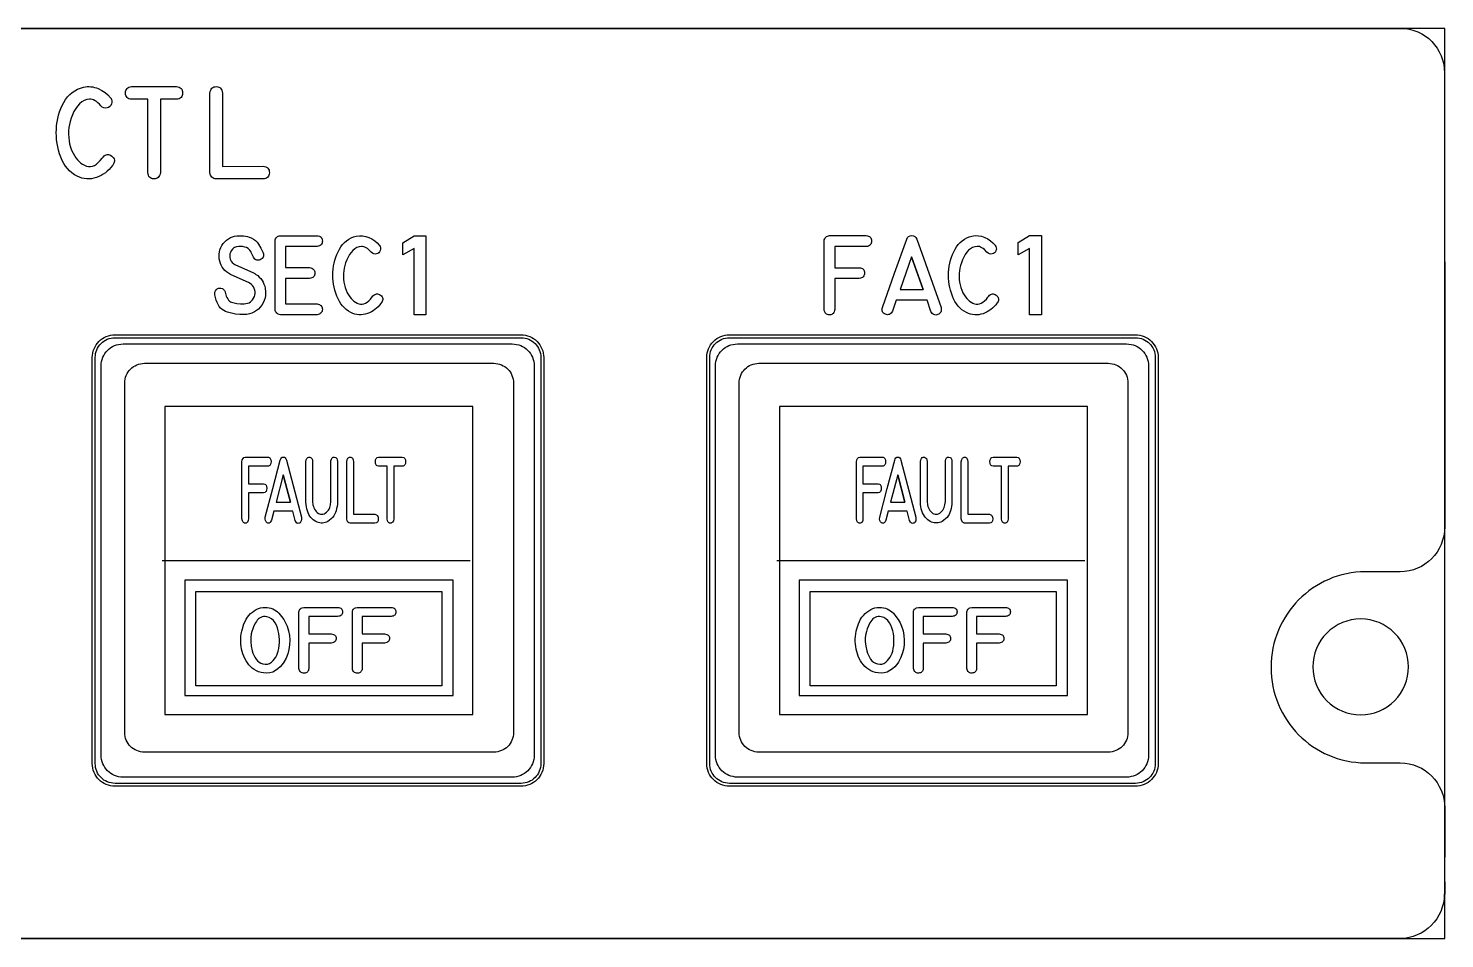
# Model space of a CAD drawing. Extents: x 112 to 257, y 413 to 460.
# Drawn here: x 183.7 to 257.3, y 413.2 to 460.5 of the extents above; entities that cross this region are included whole.
import ezdxf

# ---------------------------------------------------------------- set-up
doc = ezdxf.new("R2010")
doc.units = 0
for name, color, linetype in [('_BACKPANEL', 5, 'CONTINUOUS'), ('_ENGRAVING', 105, 'CONTINUOUS'), ('_LABELS', 30, 'CONTINUOUS'), ('_TOPLAYER', 1, 'CONTINUOUS')]:
    doc.layers.add(name, color=color, linetype=linetype)

msp = doc.modelspace()

# ---------------------------------------------------------------- linework, layer by layer
at = {"layer": '_BACKPANEL'}
for points in [[(112.257, 460.457), (112.257, 455.729), (112.257, 446.272), (112.257, 427.359), (112.257, 422.631), (112.257, 413.174), (257.257, 413.174), (257.257, 422.631), (257.257, 427.359), (257.257, 446.272), (257.257, 455.729), (257.257, 460.457)], [(188.171, 444.39), (209.267, 444.39), (209.372, 444.385), (209.474, 444.369), (209.573, 444.344), (209.667, 444.31), (209.757, 444.267), (209.842, 444.215), (209.921, 444.156), (209.994, 444.09), (210.06, 444.017), (210.119, 443.938), (210.17, 443.853), (210.213, 443.763), (210.248, 443.669), (210.273, 443.57), (210.288, 443.468), (210.294, 443.363), (210.294, 422.268), (210.288, 422.162), (210.273, 422.06), (210.248, 421.961), (210.213, 421.867), (210.17, 421.777), (210.119, 421.692), (210.06, 421.613), (209.994, 421.54), (209.921, 421.474), (209.842, 421.415), (209.757, 421.364), (209.667, 421.321), (209.573, 421.286), (209.474, 421.261), (209.372, 421.245), (209.267, 421.24), (188.171, 421.24), (188.066, 421.245), (187.963, 421.261), (187.865, 421.286), (187.77, 421.321), (187.681, 421.364), (187.596, 421.415), (187.517, 421.474), (187.444, 421.54), (187.378, 421.613), (187.319, 421.692), (187.267, 421.777), (187.224, 421.867), (187.19, 421.961), (187.165, 422.06), (187.149, 422.162), (187.144, 422.268), (187.144, 443.363), (187.149, 443.468), (187.165, 443.57), (187.19, 443.669), (187.224, 443.763), (187.267, 443.853), (187.319, 443.938), (187.378, 444.017), (187.444, 444.09), (187.517, 444.156), (187.596, 444.215), (187.681, 444.267), (187.77, 444.31), (187.865, 444.344), (187.963, 444.369), (188.066, 444.385)], [(220.097, 444.39), (241.192, 444.39), (241.298, 444.385), (241.4, 444.37), (241.499, 444.344), (241.593, 444.31), (241.683, 444.267), (241.768, 444.215), (241.847, 444.156), (241.919, 444.09), (241.986, 444.017), (242.045, 443.938), (242.096, 443.854), (242.139, 443.764), (242.174, 443.669), (242.199, 443.571), (242.214, 443.468), (242.22, 443.363), (242.22, 422.268), (242.214, 422.163), (242.199, 422.06), (242.174, 421.962), (242.139, 421.867), (242.096, 421.777), (242.045, 421.693), (241.986, 421.614), (241.919, 421.541), (241.847, 421.475), (241.768, 421.416), (241.683, 421.364), (241.593, 421.321), (241.499, 421.287), (241.4, 421.261), (241.298, 421.246), (241.192, 421.24), (220.097, 421.24), (219.992, 421.246), (219.889, 421.261), (219.791, 421.287), (219.696, 421.321), (219.606, 421.364), (219.522, 421.416), (219.443, 421.475), (219.37, 421.541), (219.304, 421.614), (219.245, 421.693), (219.193, 421.777), (219.15, 421.867), (219.116, 421.962), (219.09, 422.06), (219.075, 422.163), (219.07, 422.268), (219.07, 443.363), (219.075, 443.468), (219.09, 443.571), (219.116, 443.669), (219.15, 443.764), (219.193, 443.854), (219.245, 443.938), (219.304, 444.017), (219.37, 444.09), (219.443, 444.156), (219.522, 444.215), (219.606, 444.267), (219.696, 444.31), (219.791, 444.344), (219.889, 444.37), (219.992, 444.385)]]:
    msp.add_lwpolyline(points, close=True, dxfattribs=at)
msp.add_lwpolyline([(252.893, 424.802, 0.414214), (255.381, 427.29, 0.414214), (252.893, 429.779, 0.414214), (250.404, 427.29, 0.414214)], format="xyb", close=True, dxfattribs=at)
at = {"layer": '_ENGRAVING'}
for points in [[(188.074, 453.387), (188.053, 453.357), (188.042, 453.34), (188.032, 453.326), (187.951, 453.222), (187.863, 453.125), (187.769, 453.037), (187.669, 452.956), (187.562, 452.882), (187.45, 452.817), (187.332, 452.759), (187.207, 452.71), (187.079, 452.67), (186.952, 452.645), (186.826, 452.633), (186.7, 452.634), (186.574, 452.65), (186.449, 452.678), (186.324, 452.72), (186.2, 452.776), (186.06, 452.856), (185.931, 452.948), (185.811, 453.053), (185.7, 453.171), (185.599, 453.301), (185.508, 453.444), (185.426, 453.6), (185.353, 453.768), (185.291, 453.944), (185.238, 454.122), (185.194, 454.301), (185.161, 454.482), (185.136, 454.665), (185.122, 454.849), (185.117, 455.035), (185.122, 455.223), (185.136, 455.41), (185.16, 455.593), (185.194, 455.772), (185.238, 455.947), (185.292, 456.118), (185.355, 456.286), (185.429, 456.449), (185.512, 456.609), (185.605, 456.76), (185.708, 456.896), (185.821, 457.017), (185.944, 457.123), (186.077, 457.214), (186.22, 457.291), (186.372, 457.353), (186.535, 457.4), (186.631, 457.419), (186.728, 457.43), (186.824, 457.432), (186.92, 457.427), (187.016, 457.413), (187.113, 457.392), (187.209, 457.362), (187.304, 457.324), (187.488, 457.232), (187.654, 457.123), (187.802, 456.998), (187.934, 456.855), (187.945, 456.839), (187.988, 456.767), (188.009, 456.692), (188.009, 456.613), (187.989, 456.531), (187.951, 456.455), (187.901, 456.395), (187.838, 456.35), (187.761, 456.322), (187.675, 456.311), (187.592, 456.325), (187.512, 456.365), (187.435, 456.429), (187.359, 456.514), (187.283, 456.588), (187.208, 456.65), (187.133, 456.699), (187.06, 456.737), (186.987, 456.763), (186.914, 456.778), (186.843, 456.78), (186.704, 456.76), (186.573, 456.713), (186.449, 456.641), (186.333, 456.541), (186.225, 456.421), (186.127, 456.285), (186.038, 456.133), (185.959, 455.966), (185.891, 455.793), (185.838, 455.626), (185.799, 455.464), (185.775, 455.308), (185.76, 455.137), (185.756, 454.966), (185.764, 454.794), (185.783, 454.621), (185.814, 454.451), (185.86, 454.287), (185.918, 454.127), (185.991, 453.972), (186.062, 453.845), (186.138, 453.73), (186.218, 453.628), (186.302, 453.538), (186.391, 453.461), (186.485, 453.396), (186.583, 453.344), (186.686, 453.304), (186.79, 453.281), (186.894, 453.279), (186.997, 453.298), (187.1, 453.339), (187.202, 453.4), (187.303, 453.483), (187.404, 453.587), (187.504, 453.712), (187.548, 453.773), (187.602, 453.827), (187.657, 453.868), (187.713, 453.894), (187.77, 453.907), (187.827, 453.907), (187.885, 453.893), (187.944, 453.865), (188.004, 453.823), (188.057, 453.774), (188.098, 453.724), (188.126, 453.672), (188.141, 453.618), (188.144, 453.563), (188.133, 453.506), (188.11, 453.447)], [(189.879, 452.966), (189.879, 456.771), (189.036, 456.771), (188.961, 456.782), (188.895, 456.801), (188.84, 456.829), (188.795, 456.866), (188.76, 456.911), (188.735, 456.965), (188.72, 457.028), (188.716, 457.1), (188.721, 457.171), (188.736, 457.234), (188.761, 457.288), (188.796, 457.334), (188.841, 457.371), (188.896, 457.399), (188.961, 457.419), (189.036, 457.431), (191.367, 457.431), (191.441, 457.42), (191.506, 457.4), (191.56, 457.372), (191.605, 457.335), (191.64, 457.289), (191.665, 457.235), (191.68, 457.172), (191.685, 457.1), (191.68, 457.028), (191.666, 456.965), (191.641, 456.91), (191.606, 456.865), (191.561, 456.828), (191.507, 456.8), (191.442, 456.781), (191.367, 456.771), (190.527, 456.771), (190.527, 452.966), (190.51, 452.888), (190.486, 452.821), (190.454, 452.764), (190.415, 452.718), (190.369, 452.682), (190.316, 452.657), (190.256, 452.642), (190.188, 452.638), (190.12, 452.644), (190.061, 452.66), (190.01, 452.686), (189.968, 452.722), (189.933, 452.768), (189.907, 452.824), (189.889, 452.89)], [(193.428, 452.636), (193.361, 452.645), (193.302, 452.663), (193.25, 452.69), (193.205, 452.727), (193.168, 452.772), (193.139, 452.826), (193.117, 452.889), (193.102, 452.961), (193.102, 457.098), (193.118, 457.177), (193.141, 457.245), (193.172, 457.303), (193.21, 457.35), (193.256, 457.386), (193.309, 457.411), (193.369, 457.426), (193.437, 457.43), (193.505, 457.423), (193.564, 457.407), (193.616, 457.38), (193.659, 457.344), (193.694, 457.297), (193.721, 457.241), (193.739, 457.175), (193.75, 457.098), (193.75, 453.289), (195.869, 453.291), (195.946, 453.278), (196.012, 453.256), (196.068, 453.226), (196.113, 453.188), (196.148, 453.142), (196.173, 453.088), (196.188, 453.026), (196.192, 452.955), (196.186, 452.885), (196.17, 452.823), (196.145, 452.771), (196.109, 452.726), (196.063, 452.691), (196.008, 452.664), (195.942, 452.645), (195.867, 452.636)], [(195.331, 447.767), (195.363, 447.753), (195.398, 447.735), (195.43, 447.717), (195.46, 447.698), (195.493, 447.679), (195.585, 447.611), (195.669, 447.536), (195.743, 447.455), (195.808, 447.368), (195.863, 447.275), (195.91, 447.175), (195.947, 447.07), (195.975, 446.957), (195.996, 446.775), (195.99, 446.587), (195.967, 446.453), (195.928, 446.324), (195.873, 446.201), (195.802, 446.083), (195.719, 445.974), (195.626, 445.878), (195.523, 445.795), (195.41, 445.725), (195.282, 445.665), (195.152, 445.623), (195.02, 445.597), (194.885, 445.589), (194.659, 445.596), (194.439, 445.619), (194.224, 445.656), (194.014, 445.708), (193.914, 445.744), (193.821, 445.793), (193.736, 445.854), (193.658, 445.927), (193.588, 446.013), (193.525, 446.112), (193.47, 446.223), (193.422, 446.346), (193.386, 446.482), (193.359, 446.623), (193.352, 446.693), (193.362, 446.759), (193.387, 446.82), (193.429, 446.877), (193.481, 446.924), (193.54, 446.953), (193.605, 446.966), (193.675, 446.961), (193.747, 446.937), (193.807, 446.896), (193.855, 446.839), (193.892, 446.765), (193.898, 446.747), (193.954, 446.551), (193.988, 446.47), (194.027, 446.4), (194.071, 446.34), (194.118, 446.292), (194.171, 446.254), (194.227, 446.228), (194.356, 446.192), (194.508, 446.167), (194.683, 446.154), (194.881, 446.152), (194.974, 446.158), (195.059, 446.175), (195.136, 446.204), (195.206, 446.244), (195.268, 446.296), (195.323, 446.359), (195.37, 446.434), (195.41, 446.521), (195.435, 446.604), (195.447, 446.688), (195.445, 446.774), (195.43, 446.862), (195.403, 446.947), (195.365, 447.025), (195.317, 447.095), (195.259, 447.158), (195.193, 447.206), (195.109, 447.252), (194.199, 447.659), (194.169, 447.675), (194.063, 447.738), (193.967, 447.808), (193.882, 447.884), (193.807, 447.966), (193.743, 448.054), (193.69, 448.149), (193.647, 448.251), (193.615, 448.358), (193.589, 448.485), (193.577, 448.608), (193.579, 448.728), (193.595, 448.845), (193.625, 448.958), (193.669, 449.069), (193.726, 449.175), (193.798, 449.279), (193.88, 449.375), (193.969, 449.457), (194.063, 449.527), (194.163, 449.585), (194.27, 449.629), (194.383, 449.661), (194.502, 449.68), (194.627, 449.687), (194.844, 449.681), (195.048, 449.642), (195.147, 449.616), (195.247, 449.577), (195.364, 449.512), (195.466, 449.436), (195.553, 449.35), (195.626, 449.252), (195.752, 449.037), (195.864, 448.805), (195.882, 448.753), (195.889, 448.705), (195.888, 448.659), (195.879, 448.616), (195.862, 448.575), (195.813, 448.498), (195.772, 448.462), (195.72, 448.432), (195.665, 448.414), (195.608, 448.41), (195.548, 448.418), (195.49, 448.439), (195.44, 448.472), (195.397, 448.519), (195.361, 448.579), (195.252, 448.816), (195.22, 448.874), (195.182, 448.927), (195.139, 448.975), (195.09, 449.017), (195.006, 449.065), (194.916, 449.098), (194.789, 449.12), (194.608, 449.126), (194.484, 449.11), (194.427, 449.091), (194.375, 449.066), (194.327, 449.033), (194.282, 448.993), (194.205, 448.893), (194.165, 448.818), (194.14, 448.738), (194.129, 448.655), (194.134, 448.567), (194.157, 448.462), (194.199, 448.369), (194.259, 448.289), (194.338, 448.222), (194.356, 448.209), (194.378, 448.196), (194.399, 448.186), (194.423, 448.176)], [(198.667, 449.128), (197.037, 449.128), (197.037, 448.032), (198.28, 448.032), (198.345, 448.018), (198.402, 447.998), (198.45, 447.972), (198.489, 447.939), (198.519, 447.9), (198.541, 447.855), (198.554, 447.804), (198.558, 447.746), (198.553, 447.688), (198.54, 447.637), (198.518, 447.592), (198.488, 447.553), (198.449, 447.521), (198.401, 447.495), (198.345, 447.476), (198.28, 447.462), (197.037, 447.462), (197.037, 446.146), (198.667, 446.146), (198.732, 446.132), (198.788, 446.112), (198.836, 446.086), (198.875, 446.054), (198.905, 446.016), (198.927, 445.971), (198.94, 445.92), (198.944, 445.863), (198.94, 445.806), (198.927, 445.756), (198.905, 445.711), (198.875, 445.673), (198.836, 445.641), (198.788, 445.615), (198.732, 445.596), (198.667, 445.583), (196.763, 445.583), (196.705, 445.594), (196.654, 445.612), (196.609, 445.638), (196.571, 445.67), (196.539, 445.709), (196.514, 445.755), (196.496, 445.808), (196.484, 445.867), (196.484, 449.406), (196.497, 449.468), (196.515, 449.523), (196.541, 449.57), (196.572, 449.609), (196.611, 449.64), (196.655, 449.663), (196.706, 449.679), (196.763, 449.687), (198.667, 449.687), (198.732, 449.678), (198.788, 449.661), (198.836, 449.637), (198.875, 449.605), (198.905, 449.566), (198.926, 449.52), (198.939, 449.466), (198.943, 449.405), (198.939, 449.344), (198.926, 449.291), (198.904, 449.245), (198.874, 449.206), (198.835, 449.175), (198.788, 449.152), (198.732, 449.136)], [(202.024, 446.224), (202.007, 446.198), (201.997, 446.184), (201.989, 446.172), (201.919, 446.083), (201.844, 446), (201.763, 445.924), (201.677, 445.854), (201.586, 445.792), (201.49, 445.736), (201.389, 445.686), (201.282, 445.644), (201.173, 445.61), (201.064, 445.588), (200.955, 445.578), (200.847, 445.579), (200.74, 445.592), (200.633, 445.617), (200.526, 445.653), (200.419, 445.701), (200.3, 445.769), (200.189, 445.848), (200.086, 445.938), (199.991, 446.039), (199.905, 446.15), (199.827, 446.273), (199.757, 446.406), (199.695, 446.551), (199.641, 446.701), (199.596, 446.853), (199.558, 447.007), (199.529, 447.162), (199.509, 447.318), (199.496, 447.476), (199.492, 447.635), (199.496, 447.796), (199.508, 447.956), (199.529, 448.113), (199.558, 448.266), (199.596, 448.416), (199.642, 448.563), (199.696, 448.706), (199.759, 448.846), (199.83, 448.983), (199.91, 449.112), (199.998, 449.229), (200.095, 449.332), (200.2, 449.423), (200.314, 449.502), (200.436, 449.567), (200.567, 449.62), (200.707, 449.661), (200.872, 449.686), (201.036, 449.684), (201.201, 449.653), (201.365, 449.596), (201.522, 449.517), (201.664, 449.424), (201.792, 449.316), (201.904, 449.194), (201.914, 449.18), (201.95, 449.118), (201.969, 449.054), (201.969, 448.986), (201.951, 448.916), (201.919, 448.851), (201.876, 448.8), (201.822, 448.762), (201.757, 448.737), (201.683, 448.728), (201.611, 448.74), (201.543, 448.774), (201.477, 448.829), (201.347, 448.965), (201.283, 449.018), (201.219, 449.061), (201.156, 449.093), (201.093, 449.115), (201.031, 449.128), (200.97, 449.13), (200.851, 449.112), (200.739, 449.073), (200.633, 449.01), (200.533, 448.925), (200.441, 448.822), (200.357, 448.706), (200.281, 448.576), (200.213, 448.432), (200.155, 448.284), (200.11, 448.141), (200.076, 448.003), (200.056, 447.869), (200.043, 447.723), (200.04, 447.576), (200.046, 447.429), (200.062, 447.281), (200.089, 447.135), (200.128, 446.994), (200.178, 446.857), (200.24, 446.725), (200.301, 446.616), (200.366, 446.518), (200.435, 446.43), (200.507, 446.353), (200.583, 446.287), (200.664, 446.232), (200.748, 446.187), (200.835, 446.153), (200.925, 446.133), (201.014, 446.131), (201.102, 446.148), (201.19, 446.183), (201.277, 446.235), (201.364, 446.306), (201.451, 446.395), (201.536, 446.503), (201.574, 446.555), (201.62, 446.601), (201.668, 446.635), (201.715, 446.658), (201.764, 446.67), (201.813, 446.669), (201.863, 446.657), (201.913, 446.633), (201.964, 446.598), (202.01, 446.556), (202.045, 446.512), (202.069, 446.468), (202.082, 446.422), (202.084, 446.374), (202.075, 446.325), (202.055, 446.275)], [(204.323, 445.57), (203.713, 445.57), (203.713, 449.017), (203.13, 448.686), (203.13, 449.32), (203.713, 449.682), (204.323, 449.682)], [(225.012, 445.86), (225.012, 449.405), (225.024, 449.467), (225.043, 449.522), (225.068, 449.569), (225.1, 449.609), (225.138, 449.641), (225.183, 449.665), (225.234, 449.681), (225.292, 449.69), (227.201, 449.69), (227.265, 449.681), (227.321, 449.664), (227.368, 449.64), (227.406, 449.608), (227.436, 449.569), (227.458, 449.522), (227.471, 449.468), (227.475, 449.406), (227.471, 449.344), (227.458, 449.29), (227.436, 449.243), (227.405, 449.205), (227.366, 449.173), (227.319, 449.15), (227.262, 449.134), (227.197, 449.125), (225.566, 449.125), (225.566, 448.026), (226.838, 448.026), (226.902, 448.018), (226.957, 448.002), (227.004, 447.979), (227.043, 447.949), (227.073, 447.911), (227.095, 447.866), (227.109, 447.814), (227.114, 447.755), (227.111, 447.696), (227.098, 447.643), (227.077, 447.596), (227.047, 447.556), (227.008, 447.523), (226.96, 447.496), (226.904, 447.476), (226.838, 447.462), (225.566, 447.462), (225.566, 445.86), (225.558, 445.795), (225.542, 445.739), (225.519, 445.691), (225.489, 445.651), (225.452, 445.621), (225.408, 445.598), (225.357, 445.584), (225.299, 445.579), (225.24, 445.583), (225.188, 445.595), (225.143, 445.617), (225.103, 445.647), (225.071, 445.687), (225.045, 445.736), (225.025, 445.794)], [(228.041, 445.963), (228.673, 447.734), (229.307, 449.505), (229.347, 449.585), (229.404, 449.643), (229.477, 449.678), (229.565, 449.69), (229.654, 449.679), (229.727, 449.645), (229.784, 449.587), (229.826, 449.505), (231.09, 445.953), (231.1, 445.885), (231.101, 445.824), (231.093, 445.769), (231.077, 445.72), (231.051, 445.677), (231.016, 445.641), (230.973, 445.611), (230.92, 445.587), (230.864, 445.572), (230.812, 445.567), (230.763, 445.572), (230.717, 445.588), (230.675, 445.614), (230.636, 445.651), (230.6, 445.698), (230.567, 445.756), (230.364, 446.331), (228.757, 446.331), (228.56, 445.77), (228.526, 445.712), (228.49, 445.665), (228.45, 445.628), (228.407, 445.602), (228.36, 445.587), (228.31, 445.582), (228.257, 445.588), (228.201, 445.604), (228.147, 445.629), (228.103, 445.659), (228.069, 445.696), (228.044, 445.738), (228.029, 445.785), (228.024, 445.839), (228.027, 445.898)], [(234.018, 446.218), (234, 446.192), (233.99, 446.178), (233.982, 446.166), (233.912, 446.076), (233.837, 445.993), (233.756, 445.917), (233.67, 445.848), (233.579, 445.785), (233.482, 445.729), (233.381, 445.679), (233.274, 445.636), (233.164, 445.603), (233.055, 445.581), (232.946, 445.57), (232.838, 445.572), (232.73, 445.585), (232.623, 445.609), (232.516, 445.646), (232.409, 445.694), (232.289, 445.762), (232.178, 445.841), (232.075, 445.931), (231.98, 446.032), (231.893, 446.144), (231.814, 446.267), (231.744, 446.401), (231.682, 446.546), (231.628, 446.696), (231.583, 446.849), (231.546, 447.003), (231.517, 447.158), (231.496, 447.315), (231.483, 447.473), (231.479, 447.633), (231.483, 447.794), (231.495, 447.955), (231.516, 448.112), (231.545, 448.265), (231.583, 448.416), (231.629, 448.563), (231.684, 448.707), (231.747, 448.848), (231.818, 448.985), (231.898, 449.114), (231.987, 449.231), (232.084, 449.335), (232.189, 449.426), (232.303, 449.504), (232.426, 449.57), (232.557, 449.623), (232.697, 449.664), (232.862, 449.689), (233.028, 449.687), (233.193, 449.657), (233.357, 449.599), (233.515, 449.52), (233.657, 449.426), (233.785, 449.318), (233.898, 449.196), (233.908, 449.182), (233.944, 449.12), (233.962, 449.055), (233.963, 448.988), (233.945, 448.918), (233.913, 448.852), (233.87, 448.801), (233.815, 448.763), (233.75, 448.738), (233.675, 448.728), (233.604, 448.741), (233.535, 448.775), (233.47, 448.83), (233.339, 448.967), (233.274, 449.019), (233.21, 449.062), (233.147, 449.095), (233.084, 449.117), (233.022, 449.129), (232.961, 449.132), (232.842, 449.114), (232.729, 449.074), (232.623, 449.012), (232.523, 448.927), (232.431, 448.823), (232.346, 448.707), (232.27, 448.576), (232.202, 448.432), (232.144, 448.284), (232.098, 448.14), (232.065, 448.002), (232.044, 447.868), (232.031, 447.721), (232.028, 447.574), (232.035, 447.426), (232.051, 447.278), (232.078, 447.132), (232.117, 446.99), (232.167, 446.853), (232.229, 446.72), (232.29, 446.611), (232.355, 446.513), (232.424, 446.425), (232.497, 446.348), (232.573, 446.282), (232.654, 446.226), (232.738, 446.181), (232.826, 446.147), (232.916, 446.127), (233.005, 446.125), (233.093, 446.142), (233.182, 446.177), (233.269, 446.23), (233.356, 446.301), (233.443, 446.39), (233.529, 446.497), (233.566, 446.55), (233.613, 446.596), (233.66, 446.631), (233.708, 446.654), (233.757, 446.665), (233.806, 446.664), (233.856, 446.652), (233.907, 446.628), (233.958, 446.593), (234.004, 446.551), (234.039, 446.507), (234.063, 446.462), (234.076, 446.416), (234.078, 446.369), (234.069, 446.32), (234.049, 446.27)], [(236.306, 445.581), (235.691, 445.581), (235.691, 449.027), (235.102, 448.696), (235.102, 449.329), (235.691, 449.691), (236.306, 449.691)], [(230.163, 446.895), (229.563, 448.583), (228.96, 446.895)], [(229.563, 448.583), (230.163, 446.895)], [(188.181, 444.543), (209.256, 444.543), (209.379, 444.537), (209.497, 444.519), (209.611, 444.49), (209.721, 444.45), (209.825, 444.4), (209.923, 444.341), (210.015, 444.272), (210.099, 444.196), (210.176, 444.111), (210.244, 444.019), (210.304, 443.921), (210.354, 443.817), (210.394, 443.708), (210.423, 443.593), (210.441, 443.475), (210.447, 443.353), (210.447, 422.277), (210.441, 422.155), (210.423, 422.037), (210.394, 421.923), (210.354, 421.813), (210.304, 421.709), (210.244, 421.611), (210.176, 421.519), (210.099, 421.435), (210.015, 421.358), (209.923, 421.29), (209.825, 421.23), (209.721, 421.18), (209.611, 421.14), (209.497, 421.111), (209.379, 421.093), (209.256, 421.087), (188.181, 421.087), (188.059, 421.093), (187.941, 421.111), (187.826, 421.14), (187.717, 421.18), (187.613, 421.23), (187.514, 421.29), (187.423, 421.358), (187.338, 421.435), (187.262, 421.519), (187.193, 421.611), (187.134, 421.709), (187.084, 421.813), (187.044, 421.923), (187.015, 422.037), (186.997, 422.155), (186.99, 422.277), (186.99, 443.353), (186.997, 443.475), (187.015, 443.593), (187.044, 443.708), (187.084, 443.817), (187.134, 443.921), (187.193, 444.019), (187.262, 444.111), (187.338, 444.196), (187.423, 444.272), (187.514, 444.341), (187.613, 444.4), (187.717, 444.45), (187.826, 444.49), (187.941, 444.519), (188.059, 444.537)], [(220.107, 444.544), (241.182, 444.544), (241.304, 444.538), (241.423, 444.52), (241.537, 444.49), (241.647, 444.451), (241.751, 444.4), (241.849, 444.341), (241.941, 444.273), (242.025, 444.196), (242.102, 444.111), (242.17, 444.02), (242.23, 443.922), (242.28, 443.817), (242.32, 443.708), (242.349, 443.594), (242.367, 443.475), (242.373, 443.353), (242.373, 422.278), (242.367, 422.156), (242.349, 422.037), (242.32, 421.923), (242.28, 421.813), (242.23, 421.709), (242.17, 421.611), (242.102, 421.52), (242.025, 421.435), (241.941, 421.358), (241.849, 421.29), (241.751, 421.23), (241.647, 421.18), (241.537, 421.141), (241.423, 421.111), (241.304, 421.093), (241.182, 421.087), (220.107, 421.087), (219.985, 421.093), (219.866, 421.111), (219.752, 421.141), (219.643, 421.18), (219.539, 421.23), (219.44, 421.29), (219.349, 421.358), (219.264, 421.435), (219.188, 421.52), (219.119, 421.611), (219.06, 421.709), (219.01, 421.813), (218.97, 421.923), (218.94, 422.037), (218.922, 422.156), (218.916, 422.278), (218.916, 443.353), (218.922, 443.475), (218.94, 443.594), (218.97, 443.708), (219.01, 443.817), (219.06, 443.922), (219.119, 444.02), (219.188, 444.111), (219.264, 444.196), (219.349, 444.273), (219.44, 444.341), (219.539, 444.4), (219.643, 444.451), (219.752, 444.49), (219.866, 444.52), (219.985, 444.538)], [(188.589, 444.065), (208.805, 444.065), (208.922, 444.059), (209.036, 444.042), (209.145, 444.014), (209.25, 443.976), (209.35, 443.928), (209.444, 443.871), (209.532, 443.805), (209.613, 443.731), (209.687, 443.65), (209.753, 443.563), (209.81, 443.468), (209.858, 443.369), (209.896, 443.264), (209.924, 443.154), (209.941, 443.04), (209.947, 442.923), (209.947, 422.707), (209.941, 422.59), (209.924, 422.476), (209.896, 422.367), (209.858, 422.262), (209.81, 422.162), (209.753, 422.068), (209.687, 421.98), (209.613, 421.899), (209.532, 421.825), (209.444, 421.76), (209.35, 421.703), (209.25, 421.655), (209.145, 421.616), (209.036, 421.588), (208.922, 421.571), (208.805, 421.565), (188.589, 421.565), (188.472, 421.571), (188.358, 421.588), (188.249, 421.616), (188.144, 421.655), (188.044, 421.703), (187.95, 421.76), (187.862, 421.825), (187.781, 421.899), (187.707, 421.98), (187.642, 422.068), (187.584, 422.162), (187.537, 422.262), (187.498, 422.367), (187.47, 422.476), (187.453, 422.59), (187.447, 422.707), (187.447, 442.923), (187.453, 443.04), (187.47, 443.154), (187.498, 443.264), (187.537, 443.369), (187.584, 443.468), (187.642, 443.563), (187.707, 443.65), (187.781, 443.731), (187.862, 443.805), (187.95, 443.871), (188.044, 443.928), (188.144, 443.976), (188.249, 444.014), (188.358, 444.042), (188.472, 444.059)], [(220.515, 444.065), (240.731, 444.065), (240.848, 444.06), (240.962, 444.042), (241.071, 444.014), (241.176, 443.976), (241.276, 443.928), (241.37, 443.871), (241.458, 443.805), (241.539, 443.732), (241.613, 443.651), (241.678, 443.563), (241.735, 443.469), (241.783, 443.369), (241.822, 443.264), (241.85, 443.154), (241.867, 443.041), (241.873, 442.923), (241.873, 422.708), (241.867, 422.59), (241.85, 422.477), (241.822, 422.367), (241.783, 422.262), (241.735, 422.162), (241.678, 422.068), (241.613, 421.98), (241.539, 421.899), (241.458, 421.826), (241.37, 421.76), (241.276, 421.703), (241.176, 421.655), (241.071, 421.617), (240.962, 421.589), (240.848, 421.571), (240.731, 421.565), (220.515, 421.565), (220.398, 421.571), (220.284, 421.589), (220.175, 421.617), (220.07, 421.655), (219.97, 421.703), (219.876, 421.76), (219.788, 421.826), (219.707, 421.899), (219.633, 421.98), (219.567, 422.068), (219.51, 422.162), (219.462, 422.262), (219.424, 422.367), (219.396, 422.477), (219.379, 422.59), (219.373, 422.708), (219.373, 442.923), (219.379, 443.041), (219.396, 443.154), (219.424, 443.264), (219.462, 443.369), (219.51, 443.469), (219.567, 443.563), (219.633, 443.651), (219.707, 443.732), (219.788, 443.805), (219.876, 443.871), (219.97, 443.928), (220.07, 443.976), (220.175, 444.014), (220.284, 444.042), (220.398, 444.06)]]:
    msp.add_lwpolyline(points, close=True, dxfattribs=at)
at = {"layer": '_LABELS'}
for points in [[(206.767, 424.814), (206.767, 440.816), (190.767, 440.816), (190.767, 424.814)], [(238.693, 424.814), (238.693, 440.816), (222.693, 440.816), (222.693, 424.814)], [(194.767, 434.989), (194.767, 437.949), (194.786, 438.047), (194.821, 438.119), (194.872, 438.166), (194.939, 438.187), (196.113, 438.187), (196.152, 438.18), (196.186, 438.165), (196.215, 438.145), (196.239, 438.119), (196.271, 438.047), (196.281, 437.95), (196.27, 437.853), (196.238, 437.782), (196.214, 437.756), (196.185, 437.736), (196.15, 437.723), (196.11, 437.716), (195.107, 437.716), (195.107, 436.798), (195.889, 436.798), (195.963, 436.777), (195.992, 436.758), (196.016, 436.733), (196.048, 436.664), (196.059, 436.571), (196.049, 436.477), (196.018, 436.405), (195.994, 436.377), (195.965, 436.355), (195.889, 436.326), (195.107, 436.326), (195.107, 434.989), (195.093, 434.887), (195.06, 434.814), (195.038, 434.789), (195.011, 434.77), (194.979, 434.758), (194.943, 434.754), (194.907, 434.757), (194.875, 434.767), (194.847, 434.785), (194.823, 434.811), (194.787, 434.885)], [(195.98, 435.075), (196.369, 436.554), (196.759, 438.033), (196.783, 438.1), (196.818, 438.148), (196.863, 438.177), (196.917, 438.187), (196.972, 438.178), (197.017, 438.15), (197.052, 438.101), (197.077, 438.033), (197.855, 435.066), (197.862, 434.958), (197.847, 434.871), (197.81, 434.806), (197.783, 434.781), (197.75, 434.761), (197.716, 434.748), (197.684, 434.744), (197.654, 434.748), (197.626, 434.762), (197.575, 434.814), (197.533, 434.902), (197.408, 435.382), (196.42, 435.382), (196.299, 434.913), (196.256, 434.825), (196.232, 434.795), (196.205, 434.773), (196.176, 434.76), (196.146, 434.756), (196.113, 434.761), (196.078, 434.775), (196.019, 434.821), (195.982, 434.886), (195.97, 434.971)], [(199.728, 435.883), (199.728, 435.85), (199.723, 435.749), (199.707, 435.625), (199.685, 435.509), (199.656, 435.402), (199.621, 435.303), (199.58, 435.212), (199.533, 435.13), (199.479, 435.057), (199.418, 434.991), (199.29, 434.886), (199.224, 434.845), (199.157, 434.812), (199.088, 434.788), (199.019, 434.772), (198.949, 434.763), (198.878, 434.763), (198.807, 434.771), (198.737, 434.787), (198.669, 434.811), (198.603, 434.844), (198.474, 434.932), (198.352, 435.053), (198.296, 435.125), (198.247, 435.205), (198.204, 435.293), (198.168, 435.389), (198.139, 435.492), (198.117, 435.604), (198.102, 435.723), (198.093, 435.85), (198.093, 435.883), (198.093, 437.952), (198.107, 438.043), (198.141, 438.118), (198.184, 438.166), (198.237, 438.187), (198.3, 438.182), (198.359, 438.154), (198.401, 438.106), (198.427, 438.039), (198.435, 437.952), (198.435, 435.883), (198.457, 435.703), (198.478, 435.621), (198.506, 435.546), (198.54, 435.477), (198.58, 435.414), (198.627, 435.357), (198.681, 435.306), (198.738, 435.264), (198.796, 435.235), (198.855, 435.219), (198.914, 435.215), (198.974, 435.223), (199.035, 435.244), (199.097, 435.277), (199.159, 435.323), (199.212, 435.372), (199.257, 435.429), (199.294, 435.491), (199.325, 435.561), (199.367, 435.715), (199.387, 435.883), (199.387, 437.952), (199.389, 437.998), (199.411, 438.087), (199.449, 438.147), (199.474, 438.167), (199.503, 438.18), (199.572, 438.184), (199.64, 438.162), (199.667, 438.142), (199.689, 438.116), (199.718, 438.046), (199.728, 437.952)], [(200.389, 434.749), (200.322, 434.769), (200.271, 434.814), (200.236, 434.885), (200.216, 434.982), (200.216, 437.949), (200.237, 438.054), (200.273, 438.129), (200.298, 438.155), (200.326, 438.173), (200.358, 438.184), (200.393, 438.186), (200.429, 438.182), (200.461, 438.17), (200.488, 438.151), (200.51, 438.125), (200.543, 438.051), (200.558, 437.949), (200.558, 435.217), (201.677, 435.219), (201.753, 435.194), (201.782, 435.172), (201.806, 435.145), (201.838, 435.073), (201.848, 434.978), (201.836, 434.883), (201.804, 434.814), (201.78, 434.788), (201.751, 434.769), (201.676, 434.749)], [(202.313, 434.986), (202.313, 437.714), (201.868, 437.714), (201.794, 437.736), (201.765, 437.756), (201.741, 437.782), (201.71, 437.854), (201.699, 437.95), (201.71, 438.046), (201.742, 438.118), (201.766, 438.144), (201.795, 438.165), (201.868, 438.187), (203.099, 438.187), (203.172, 438.165), (203.201, 438.145), (203.225, 438.119), (203.256, 438.047), (203.267, 437.95), (203.257, 437.853), (203.225, 437.781), (203.201, 437.755), (203.173, 437.735), (203.138, 437.721), (203.099, 437.714), (202.655, 437.714), (202.655, 434.986), (202.634, 434.882), (202.597, 434.808), (202.572, 434.782), (202.544, 434.764), (202.512, 434.754), (202.476, 434.751), (202.441, 434.755), (202.41, 434.767), (202.383, 434.785), (202.36, 434.811), (202.328, 434.884)], [(226.693, 434.989), (226.693, 437.949), (226.712, 438.047), (226.747, 438.12), (226.798, 438.166), (226.865, 438.188), (228.038, 438.188), (228.078, 438.18), (228.112, 438.166), (228.141, 438.146), (228.165, 438.119), (228.196, 438.047), (228.207, 437.95), (228.196, 437.853), (228.164, 437.782), (228.14, 437.756), (228.111, 437.736), (228.076, 437.723), (228.036, 437.716), (227.033, 437.716), (227.033, 436.798), (227.815, 436.798), (227.889, 436.778), (227.918, 436.758), (227.941, 436.733), (227.974, 436.664), (227.985, 436.572), (227.975, 436.478), (227.944, 436.405), (227.92, 436.378), (227.89, 436.355), (227.815, 436.327), (227.033, 436.327), (227.033, 434.989), (227.019, 434.888), (226.986, 434.815), (226.963, 434.789), (226.936, 434.77), (226.905, 434.759), (226.869, 434.754), (226.833, 434.757), (226.801, 434.768), (226.773, 434.786), (226.749, 434.811), (226.713, 434.885)], [(227.906, 435.075), (228.295, 436.554), (228.684, 438.033), (228.709, 438.1), (228.744, 438.148), (228.789, 438.177), (228.843, 438.188), (228.898, 438.179), (228.943, 438.15), (228.978, 438.101), (229.003, 438.033), (229.78, 435.066), (229.788, 434.959), (229.773, 434.872), (229.735, 434.806), (229.709, 434.781), (229.676, 434.761), (229.642, 434.748), (229.61, 434.744), (229.58, 434.749), (229.552, 434.762), (229.501, 434.814), (229.459, 434.902), (229.334, 435.382), (228.346, 435.382), (228.225, 434.914), (228.182, 434.826), (228.158, 434.795), (228.131, 434.773), (228.102, 434.761), (228.072, 434.757), (228.039, 434.761), (228.004, 434.775), (227.944, 434.821), (227.908, 434.887), (227.895, 434.971)], [(231.654, 435.884), (231.654, 435.85), (231.649, 435.749), (231.633, 435.625), (231.611, 435.509), (231.582, 435.402), (231.547, 435.303), (231.506, 435.213), (231.458, 435.131), (231.405, 435.057), (231.344, 434.992), (231.216, 434.886), (231.15, 434.845), (231.082, 434.813), (231.014, 434.788), (230.945, 434.772), (230.875, 434.764), (230.804, 434.764), (230.733, 434.772), (230.663, 434.788), (230.595, 434.812), (230.529, 434.844), (230.4, 434.932), (230.278, 435.053), (230.222, 435.125), (230.173, 435.205), (230.13, 435.293), (230.094, 435.389), (230.065, 435.493), (230.043, 435.604), (230.028, 435.723), (230.019, 435.85), (230.019, 435.884), (230.019, 437.953), (230.033, 438.043), (230.066, 438.118), (230.11, 438.166), (230.163, 438.188), (230.226, 438.183), (230.285, 438.154), (230.327, 438.107), (230.353, 438.039), (230.361, 437.953), (230.361, 435.884), (230.383, 435.703), (230.404, 435.622), (230.432, 435.546), (230.466, 435.477), (230.506, 435.414), (230.553, 435.357), (230.607, 435.306), (230.664, 435.265), (230.722, 435.236), (230.78, 435.219), (230.84, 435.215), (230.9, 435.223), (230.961, 435.244), (231.023, 435.277), (231.085, 435.323), (231.138, 435.373), (231.183, 435.429), (231.22, 435.492), (231.25, 435.561), (231.292, 435.715), (231.313, 435.884), (231.313, 437.953), (231.315, 437.998), (231.337, 438.087), (231.375, 438.148), (231.4, 438.167), (231.429, 438.18), (231.498, 438.184), (231.566, 438.162), (231.593, 438.142), (231.615, 438.116), (231.644, 438.046), (231.654, 437.953)], [(232.314, 434.749), (232.248, 434.769), (232.197, 434.814), (232.162, 434.885), (232.142, 434.983), (232.142, 437.949), (232.163, 438.055), (232.199, 438.129), (232.223, 438.155), (232.251, 438.173), (232.283, 438.184), (232.319, 438.187), (232.355, 438.182), (232.386, 438.17), (232.414, 438.151), (232.436, 438.125), (232.469, 438.052), (232.484, 437.949), (232.484, 435.217), (233.603, 435.219), (233.678, 435.194), (233.708, 435.173), (233.732, 435.145), (233.764, 435.074), (233.774, 434.978), (233.762, 434.884), (233.73, 434.814), (233.706, 434.789), (233.676, 434.769), (233.602, 434.749)], [(234.239, 434.986), (234.239, 437.714), (233.794, 437.714), (233.72, 437.736), (233.691, 437.756), (233.667, 437.783), (233.635, 437.854), (233.625, 437.95), (233.636, 438.046), (233.668, 438.118), (233.691, 438.145), (233.72, 438.165), (233.794, 438.188), (235.025, 438.188), (235.098, 438.166), (235.127, 438.146), (235.15, 438.119), (235.182, 438.047), (235.193, 437.95), (235.182, 437.853), (235.151, 437.782), (235.127, 437.755), (235.098, 437.735), (235.064, 437.722), (235.025, 437.714), (234.581, 437.714), (234.581, 434.986), (234.559, 434.882), (234.522, 434.808), (234.498, 434.782), (234.47, 434.764), (234.438, 434.754), (234.402, 434.751), (234.367, 434.755), (234.335, 434.767), (234.309, 434.786), (234.286, 434.811), (234.254, 434.884)], [(197.285, 435.853), (196.916, 437.263), (196.545, 435.853)], [(196.916, 437.263), (197.285, 435.853)], [(229.211, 435.853), (228.842, 437.263), (228.471, 435.853)], [(228.842, 437.263), (229.211, 435.853)], [(191.794, 431.798), (191.794, 431.656), (191.794, 425.798), (205.74, 425.798), (205.74, 431.798)], [(223.72, 431.798), (223.72, 431.656), (223.72, 425.798), (237.666, 425.798), (237.666, 431.798)], [(192.364, 431.2), (205.15, 431.2), (205.15, 426.298), (192.364, 426.298)], [(224.29, 431.2), (237.076, 431.2), (237.076, 426.298), (224.29, 426.298)], [(197.117, 429.399), (197.188, 429.165), (197.232, 428.928), (197.251, 428.686), (197.243, 428.439), (197.209, 428.196), (197.149, 427.964), (197.061, 427.742), (196.947, 427.532), (196.859, 427.409), (196.756, 427.296), (196.638, 427.192), (196.506, 427.098), (196.363, 427.023), (196.213, 426.978), (196.055, 426.961), (195.89, 426.973), (195.757, 427.001), (195.631, 427.039), (195.514, 427.089), (195.405, 427.149), (195.304, 427.22), (195.211, 427.303), (195.126, 427.396), (195.049, 427.5), (194.98, 427.611), (194.918, 427.726), (194.865, 427.843), (194.819, 427.964), (194.781, 428.087), (194.751, 428.214), (194.729, 428.344), (194.714, 428.477), (194.707, 428.611), (194.708, 428.744), (194.716, 428.877), (194.732, 429.008), (194.756, 429.139), (194.787, 429.268), (194.872, 429.525), (194.926, 429.649), (194.987, 429.763), (195.056, 429.869), (195.132, 429.966), (195.215, 430.055), (195.307, 430.134), (195.405, 430.205), (195.511, 430.268), (195.619, 430.317), (195.73, 430.353), (195.843, 430.374), (195.959, 430.381), (196.068, 430.376), (196.172, 430.362), (196.27, 430.338), (196.364, 430.304), (196.452, 430.26), (196.536, 430.207), (196.614, 430.144), (196.688, 430.072), (196.82, 429.914), (196.936, 429.749), (197.035, 429.577)], [(195.973, 429.907), (195.892, 429.902), (195.817, 429.887), (195.746, 429.861), (195.68, 429.825), (195.62, 429.778), (195.564, 429.722), (195.514, 429.655), (195.468, 429.577), (195.391, 429.418), (195.329, 429.271), (195.282, 429.136), (195.252, 429.013), (195.228, 428.825), (195.226, 428.601), (195.25, 428.361), (195.302, 428.123), (195.34, 428.008), (195.386, 427.899), (195.441, 427.795), (195.504, 427.698), (195.576, 427.611), (195.659, 427.54), (195.752, 427.486), (195.855, 427.447), (195.978, 427.425), (196.036, 427.425), (196.092, 427.433), (196.145, 427.449), (196.197, 427.471), (196.293, 427.539), (196.38, 427.624), (196.455, 427.711), (196.519, 427.8), (196.572, 427.892), (196.616, 427.996), (196.652, 428.114), (196.681, 428.248), (196.703, 428.396), (196.715, 428.552), (196.717, 428.708), (196.707, 428.863), (196.687, 429.019), (196.655, 429.171), (196.61, 429.315), (196.554, 429.451), (196.485, 429.58), (196.401, 429.693), (196.302, 429.784), (196.187, 429.852), (196.057, 429.897)], [(197.73, 427.202), (197.73, 430.144), (197.741, 430.196), (197.758, 430.242), (197.781, 430.281), (197.811, 430.314), (197.846, 430.34), (197.887, 430.36), (197.987, 430.381), (199.742, 430.381), (199.801, 430.373), (199.853, 430.36), (199.896, 430.339), (199.931, 430.313), (199.959, 430.28), (199.979, 430.242), (199.99, 430.196), (199.994, 430.145), (199.99, 430.094), (199.978, 430.049), (199.958, 430.01), (199.93, 429.978), (199.894, 429.952), (199.85, 429.933), (199.799, 429.919), (199.739, 429.912), (198.239, 429.912), (198.239, 429), (199.409, 429), (199.518, 428.98), (199.562, 428.96), (199.597, 428.935), (199.625, 428.904), (199.645, 428.867), (199.658, 428.824), (199.663, 428.775), (199.659, 428.725), (199.648, 428.681), (199.629, 428.643), (199.601, 428.61), (199.565, 428.582), (199.521, 428.559), (199.409, 428.531), (198.239, 428.531), (198.239, 427.202), (198.232, 427.148), (198.217, 427.101), (198.196, 427.061), (198.169, 427.028), (198.135, 427.002), (198.094, 426.984), (198.047, 426.972), (197.994, 426.968), (197.94, 426.971), (197.892, 426.981), (197.85, 426.999), (197.814, 427.025), (197.784, 427.058), (197.76, 427.098), (197.742, 427.146)], [(200.502, 427.202), (200.502, 430.144), (200.513, 430.196), (200.53, 430.242), (200.553, 430.281), (200.583, 430.314), (200.618, 430.34), (200.659, 430.36), (200.759, 430.381), (202.514, 430.381), (202.573, 430.373), (202.624, 430.36), (202.668, 430.339), (202.703, 430.313), (202.731, 430.28), (202.75, 430.242), (202.762, 430.196), (202.766, 430.145), (202.762, 430.094), (202.75, 430.049), (202.73, 430.01), (202.702, 429.978), (202.666, 429.952), (202.622, 429.933), (202.57, 429.919), (202.511, 429.912), (201.011, 429.912), (201.011, 429), (202.181, 429), (202.29, 428.98), (202.334, 428.96), (202.369, 428.935), (202.397, 428.904), (202.417, 428.867), (202.43, 428.824), (202.434, 428.775), (202.431, 428.725), (202.42, 428.681), (202.4, 428.643), (202.373, 428.61), (202.337, 428.582), (202.293, 428.559), (202.181, 428.531), (201.011, 428.531), (201.011, 427.202), (201.004, 427.148), (200.989, 427.101), (200.968, 427.061), (200.941, 427.028), (200.907, 427.002), (200.866, 426.984), (200.819, 426.972), (200.766, 426.968), (200.712, 426.971), (200.664, 426.981), (200.622, 426.999), (200.586, 427.025), (200.556, 427.058), (200.532, 427.098), (200.514, 427.146)], [(229.043, 429.399), (229.113, 429.166), (229.158, 428.928), (229.176, 428.686), (229.169, 428.44), (229.135, 428.197), (229.075, 427.964), (228.987, 427.743), (228.873, 427.532), (228.785, 427.409), (228.682, 427.296), (228.564, 427.192), (228.432, 427.098), (228.289, 427.024), (228.138, 426.978), (227.981, 426.961), (227.816, 426.973), (227.682, 427.001), (227.557, 427.039), (227.44, 427.089), (227.331, 427.149), (227.23, 427.221), (227.137, 427.303), (227.052, 427.396), (226.975, 427.5), (226.905, 427.612), (226.844, 427.726), (226.791, 427.843), (226.745, 427.964), (226.707, 428.088), (226.677, 428.214), (226.655, 428.344), (226.64, 428.477), (226.633, 428.611), (226.634, 428.744), (226.642, 428.877), (226.658, 429.008), (226.682, 429.139), (226.713, 429.269), (226.798, 429.526), (226.852, 429.649), (226.913, 429.764), (226.982, 429.869), (227.058, 429.967), (227.141, 430.055), (227.232, 430.135), (227.331, 430.206), (227.437, 430.268), (227.545, 430.318), (227.656, 430.353), (227.769, 430.374), (227.885, 430.381), (227.994, 430.377), (228.097, 430.362), (228.196, 430.338), (228.29, 430.304), (228.378, 430.261), (228.462, 430.207), (228.54, 430.145), (228.613, 430.072), (228.746, 429.914), (228.862, 429.749), (228.961, 429.577)], [(227.899, 429.908), (227.818, 429.903), (227.742, 429.887), (227.672, 429.861), (227.606, 429.825), (227.546, 429.779), (227.49, 429.722), (227.44, 429.655), (227.394, 429.577), (227.316, 429.418), (227.254, 429.271), (227.208, 429.136), (227.178, 429.014), (227.154, 428.825), (227.152, 428.601), (227.176, 428.361), (227.228, 428.124), (227.266, 428.008), (227.312, 427.899), (227.367, 427.796), (227.43, 427.698), (227.502, 427.611), (227.585, 427.541), (227.678, 427.486), (227.781, 427.447), (227.904, 427.425), (227.962, 427.426), (228.018, 427.434), (228.071, 427.449), (228.123, 427.472), (228.219, 427.54), (228.306, 427.624), (228.381, 427.711), (228.445, 427.8), (228.497, 427.893), (228.542, 427.996), (228.578, 428.114), (228.607, 428.248), (228.629, 428.396), (228.641, 428.552), (228.642, 428.708), (228.633, 428.864), (228.613, 429.019), (228.581, 429.171), (228.536, 429.315), (228.479, 429.451), (228.41, 429.58), (228.327, 429.693), (228.228, 429.784), (228.113, 429.852), (227.983, 429.898)], [(229.656, 427.202), (229.656, 430.145), (229.667, 430.196), (229.684, 430.242), (229.707, 430.281), (229.737, 430.314), (229.772, 430.34), (229.813, 430.36), (229.913, 430.381), (231.668, 430.381), (231.727, 430.374), (231.778, 430.36), (231.822, 430.34), (231.857, 430.313), (231.885, 430.281), (231.904, 430.242), (231.916, 430.197), (231.92, 430.145), (231.916, 430.094), (231.904, 430.049), (231.884, 430.011), (231.856, 429.978), (231.82, 429.952), (231.776, 429.933), (231.724, 429.92), (231.665, 429.913), (230.165, 429.913), (230.165, 429), (231.335, 429), (231.444, 428.98), (231.488, 428.961), (231.523, 428.936), (231.551, 428.904), (231.571, 428.867), (231.584, 428.824), (231.588, 428.775), (231.585, 428.726), (231.574, 428.682), (231.554, 428.643), (231.527, 428.61), (231.491, 428.582), (231.447, 428.56), (231.335, 428.531), (230.165, 428.531), (230.165, 427.202), (230.157, 427.148), (230.143, 427.101), (230.122, 427.061), (230.095, 427.028), (230.061, 427.003), (230.02, 426.984), (229.973, 426.973), (229.92, 426.968), (229.866, 426.971), (229.818, 426.982), (229.776, 427), (229.74, 427.025), (229.71, 427.058), (229.686, 427.098), (229.668, 427.146)], [(232.428, 427.202), (232.428, 430.145), (232.439, 430.196), (232.456, 430.242), (232.479, 430.281), (232.508, 430.314), (232.544, 430.34), (232.585, 430.36), (232.685, 430.381), (234.44, 430.381), (234.499, 430.374), (234.55, 430.36), (234.594, 430.34), (234.629, 430.313), (234.657, 430.281), (234.676, 430.242), (234.688, 430.197), (234.692, 430.145), (234.688, 430.094), (234.676, 430.049), (234.656, 430.011), (234.628, 429.978), (234.592, 429.952), (234.548, 429.933), (234.496, 429.92), (234.436, 429.913), (232.937, 429.913), (232.937, 429), (234.107, 429), (234.216, 428.98), (234.259, 428.961), (234.295, 428.936), (234.323, 428.904), (234.343, 428.867), (234.356, 428.824), (234.36, 428.775), (234.357, 428.726), (234.346, 428.682), (234.326, 428.643), (234.299, 428.61), (234.263, 428.582), (234.219, 428.56), (234.107, 428.531), (232.937, 428.531), (232.937, 427.202), (232.929, 427.148), (232.915, 427.101), (232.894, 427.061), (232.867, 427.028), (232.833, 427.003), (232.792, 426.984), (232.745, 426.973), (232.692, 426.968), (232.638, 426.971), (232.59, 426.982), (232.548, 427), (232.512, 427.025), (232.482, 427.058), (232.458, 427.098), (232.44, 427.146)]]:
    msp.add_lwpolyline(points, close=True, dxfattribs=at)
for points in [[(190.627, 432.815), (206.627, 432.815)], [(222.553, 432.815), (238.553, 432.815)]]:
    msp.add_lwpolyline(points, dxfattribs=at)
at = {"layer": '_TOPLAYER'}
msp.add_lwpolyline([(115.882, 460.457), (254.97, 460.455), (255.207, 460.443), (255.435, 460.408), (255.656, 460.35), (255.866, 460.272), (256.066, 460.174), (256.254, 460.057), (256.429, 459.923), (256.59, 459.773), (256.736, 459.608), (256.866, 459.428), (256.979, 459.236), (257.074, 459.033), (257.149, 458.819), (257.205, 458.596), (257.238, 458.364), (257.25, 458.126), (257.25, 455.808), (257.257, 440.882), (257.257, 436.881), (257.257, 434.557), (257.245, 434.319), (257.21, 434.088), (257.152, 433.864), (257.075, 433.65), (256.977, 433.447), (256.861, 433.255), (256.728, 433.075), (256.578, 432.91), (256.414, 432.76), (256.235, 432.626), (256.045, 432.509), (255.842, 432.411), (255.629, 432.332), (255.407, 432.275), (255.177, 432.24), (254.941, 432.228), (253.139, 432.228), (252.887, 432.221), (252.638, 432.202), (252.392, 432.17), (252.151, 432.126), (251.913, 432.071), (251.68, 432.003), (251.453, 431.925), (251.23, 431.836), (251.012, 431.736), (250.801, 431.626), (250.595, 431.506), (250.396, 431.377), (250.204, 431.238), (250.019, 431.09), (249.841, 430.934), (249.67, 430.769), (249.508, 430.597), (249.354, 430.416), (249.208, 430.229), (249.071, 430.034), (248.944, 429.833), (248.826, 429.625), (248.717, 429.411), (248.619, 429.192), (248.531, 428.967), (248.454, 428.737), (248.388, 428.502), (248.333, 428.263), (248.29, 428.019), (248.259, 427.772), (248.24, 427.521), (248.234, 427.267), (248.24, 427.013), (248.259, 426.762), (248.29, 426.515), (248.333, 426.272), (248.388, 426.033), (248.454, 425.798), (248.531, 425.568), (248.619, 425.343), (248.717, 425.123), (248.826, 424.91), (248.944, 424.702), (249.071, 424.501), (249.208, 424.306), (249.354, 424.118), (249.508, 423.938), (249.67, 423.766), (249.841, 423.601), (250.019, 423.445), (250.204, 423.297), (250.396, 423.159), (250.595, 423.029), (250.801, 422.909), (251.012, 422.799), (251.23, 422.7), (251.453, 422.61), (251.68, 422.532), (251.913, 422.465), (252.151, 422.409), (252.392, 422.365), (252.638, 422.333), (252.887, 422.314), (253.139, 422.308), (254.952, 422.308), (255.188, 422.295), (255.417, 422.258), (255.638, 422.2), (255.85, 422.121), (256.051, 422.023), (256.241, 421.906), (256.419, 421.772), (256.583, 421.622), (256.731, 421.456), (256.864, 421.277), (256.979, 421.085), (257.076, 420.882), (257.154, 420.669), (257.21, 420.446), (257.245, 420.216), (257.257, 419.978), (257.257, 417.975), (257.256, 416.802), (257.257, 415.492), (257.237, 415.482), (257.224, 415.248), (257.188, 415.021), (257.131, 414.802), (257.053, 414.592), (256.957, 414.392), (256.842, 414.203), (256.71, 414.026), (256.563, 413.862), (256.4, 413.714), (256.224, 413.581), (256.036, 413.464), (255.836, 413.366), (255.625, 413.287), (255.406, 413.228), (255.178, 413.19), (254.943, 413.175), (254.033, 413.174), (115.475, 413.174)], dxfattribs=at)
for points in [[(189.701, 443.059), (207.851, 443.059), (207.956, 443.053), (208.058, 443.038), (208.156, 443.013), (208.251, 442.978), (208.34, 442.935), (208.425, 442.884), (208.504, 442.825), (208.576, 442.759), (208.643, 442.686), (208.701, 442.607), (208.753, 442.523), (208.796, 442.433), (208.83, 442.339), (208.855, 442.241), (208.871, 442.139), (208.876, 442.033), (208.876, 423.884), (208.871, 423.779), (208.855, 423.677), (208.83, 423.578), (208.796, 423.484), (208.753, 423.395), (208.701, 423.31), (208.643, 423.231), (208.576, 423.158), (208.504, 423.092), (208.425, 423.033), (208.34, 422.982), (208.251, 422.939), (208.156, 422.905), (208.058, 422.879), (207.956, 422.864), (207.851, 422.859), (189.701, 422.859), (189.596, 422.864), (189.494, 422.879), (189.396, 422.905), (189.302, 422.939), (189.212, 422.982), (189.127, 423.033), (189.048, 423.092), (188.976, 423.158), (188.91, 423.231), (188.851, 423.31), (188.8, 423.395), (188.756, 423.484), (188.722, 423.578), (188.697, 423.677), (188.681, 423.779), (188.676, 423.884), (188.676, 442.033), (188.681, 442.139), (188.697, 442.241), (188.722, 442.339), (188.756, 442.433), (188.8, 442.523), (188.851, 442.607), (188.91, 442.686), (188.976, 442.759), (189.048, 442.825), (189.127, 442.884), (189.212, 442.935), (189.302, 442.978), (189.396, 443.013), (189.494, 443.038), (189.596, 443.053)], [(221.627, 443.059), (239.777, 443.059), (239.882, 443.054), (239.984, 443.038), (240.082, 443.013), (240.177, 442.979), (240.266, 442.936), (240.351, 442.884), (240.43, 442.825), (240.502, 442.759), (240.568, 442.687), (240.627, 442.608), (240.679, 442.523), (240.722, 442.434), (240.756, 442.339), (240.781, 442.241), (240.797, 442.139), (240.802, 442.034), (240.802, 423.884), (240.797, 423.779), (240.781, 423.677), (240.756, 423.579), (240.722, 423.484), (240.679, 423.395), (240.627, 423.31), (240.568, 423.231), (240.502, 423.159), (240.43, 423.093), (240.351, 423.034), (240.266, 422.982), (240.177, 422.939), (240.082, 422.905), (239.984, 422.88), (239.882, 422.864), (239.777, 422.859), (221.627, 422.859), (221.522, 422.864), (221.42, 422.88), (221.322, 422.905), (221.227, 422.939), (221.138, 422.982), (221.053, 423.034), (220.974, 423.093), (220.902, 423.159), (220.836, 423.231), (220.777, 423.31), (220.725, 423.395), (220.682, 423.484), (220.648, 423.579), (220.623, 423.677), (220.607, 423.779), (220.602, 423.884), (220.602, 442.034), (220.607, 442.139), (220.623, 442.241), (220.648, 442.339), (220.682, 442.434), (220.725, 442.523), (220.777, 442.608), (220.836, 442.687), (220.902, 442.759), (220.974, 442.825), (221.053, 442.884), (221.138, 442.936), (221.227, 442.979), (221.322, 443.013), (221.42, 443.038), (221.522, 443.054)]]:
    msp.add_lwpolyline(points, close=True, dxfattribs=at)

doc.saveas('drawing.dxf')
